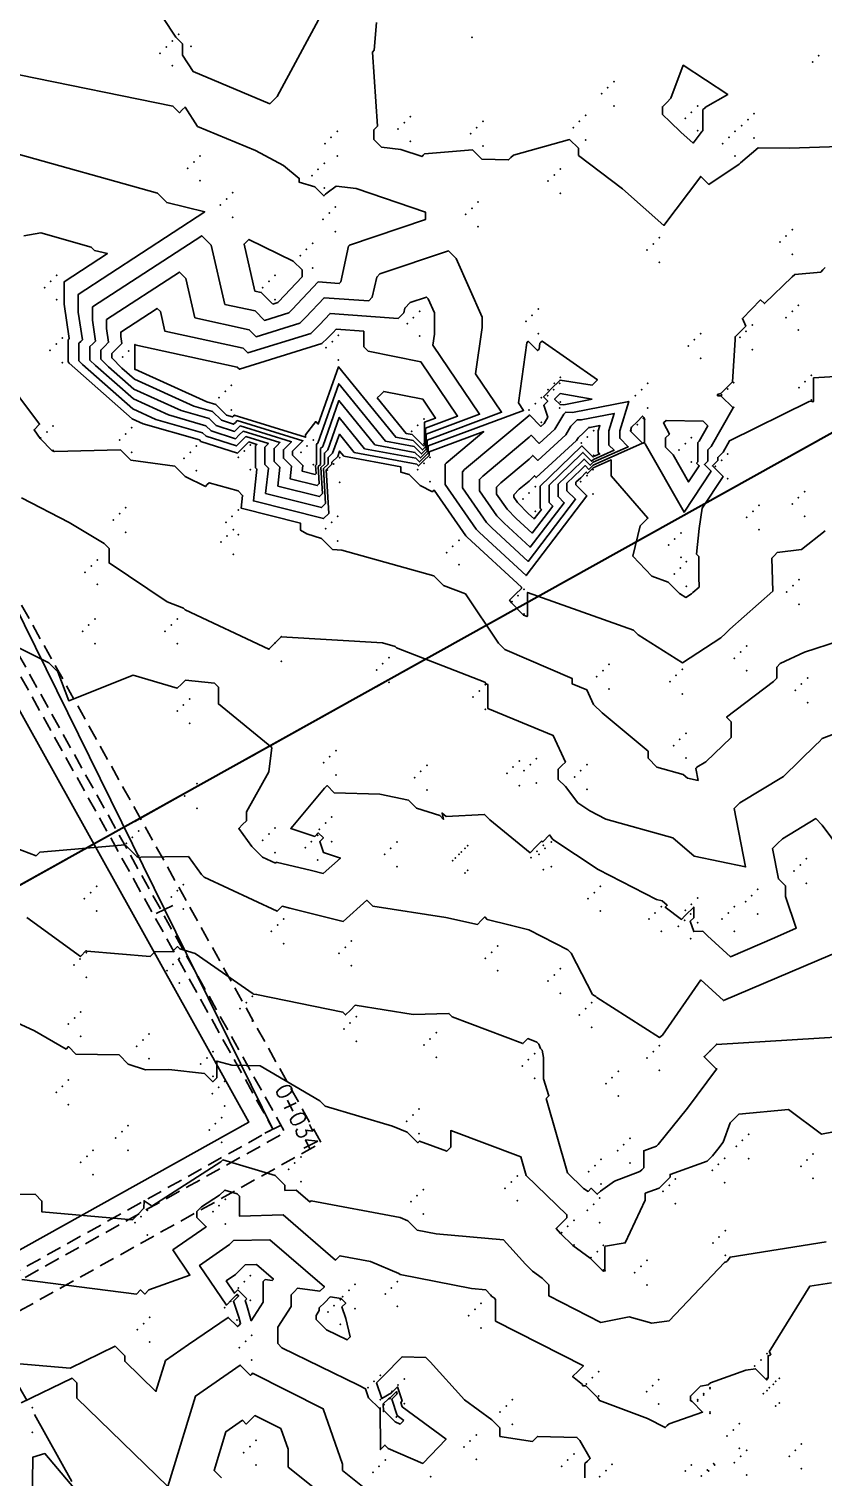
# Model space of a CAD drawing. Header units: metres. Extents: x 419582 to 423558, y 4805372 to 4807539.
# Drawn here: x 420778.13 to 420791.04, y 4805843.75 to 4805867.3 of the extents above; entities that cross this region are included whole.
import ezdxf

# ---------------------------------------------------------------- set-up
doc = ezdxf.new("R2010")
doc.units = ezdxf.units.M
doc.linetypes.add('HIDDEN', pattern=[0.375, 0.25, -0.125])
doc.linetypes.add('PHANTOM', pattern=[2.5, 1.25, -0.25, 0.25, -0.25, 0.25, -0.25])
for name, color, linetype in [('_pieds', 253, 'HIDDEN'), ('C-ROAD-CNTR-N', 92, 'Continuous'), ('C-ROAD-STAN-MAJR', 11, 'Continuous'), ('C-ROAD-STAN-MINR', 11, 'Continuous'), ('C-TINN', 4, 'Continuous'), ('C-TOPO-MAJR', 9, 'Continuous'), ('C-TOPO-MINR', 8, 'Continuous')]:
    doc.layers.add(name, color=color, linetype=linetype)
doc.styles.get("Standard").update_dxf_attribs({"font": 'simplex.shx'})

# ---------------------------------------------------------------- blocks, each defined once
blk = doc.blocks.new('AN30 +3 +0')
at = {"linetype": 'PHANTOM', "flags": 128}
for points in [[(0, -11.382), (0, 11.382)], [(-11.382, 0), (11.382, 0)]]:
    blk.add_lwpolyline(points, dxfattribs=at)
at = {"flags": 128}
blk.add_lwpolyline([(-4.999, -5.177), (-4.999, 5.177), (5.356, 5.177), (5.356, -5.177)], close=True, dxfattribs=at)
blk = doc.blocks.new('AeccTickLine')
blk.add_line((0, -0.5), (0, 0.5))

msp = doc.modelspace()

# ---------------------------------------------------------------- linework, layer by layer
at = {"color": 31, "lineweight": 30, "true_color": 0xffbd7a, "elevation": 1718.013}
msp.add_lwpolyline([(423449.834, 4807399.592), (423130.593, 4807500.114), (421950.92, 4806612.998), (421795.045, 4806430.988), (421305.015, 4806147.038), (421305.015, 4806147.038), (420630.083, 4805770.97), (419765.157, 4805549.54), (419617.356, 4805580.088)], dxfattribs=at)
at = {"layer": '_pieds', "elevation": 1718.013, "flags": 128}
for points in [[(420772.322, 4805843.306), (420766.439, 4805853.865), (420776.997, 4805859.748), (420782.88, 4805849.189)], [(420772.489, 4805843.895), (420767.028, 4805853.697), (420776.829, 4805859.159), (420782.291, 4805849.357)], [(420772.545, 4805844.092), (420767.224, 4805853.641), (420776.774, 4805858.962), (420782.095, 4805849.413)]]:
    msp.add_lwpolyline(points, close=True, dxfattribs=at)
at = {"layer": 'C-ROAD-CNTR-N', "color": 92, "linetype": 'Continuous', "lineweight": -3, "flags": 128}
msp.add_lwpolyline([(420772.657, 4805844.485), (420767.028, 4805853.697), (420776.997, 4805859.748), (420782.095, 4805849.413)], dxfattribs=at)
at = {"layer": 'C-TINN', "color": 4, "linetype": 'Continuous', "lineweight": -3}
for p in [(420780.36, 4805867.01, 1666.54), (420780.46, 4805867.11, 1666.54), (420780.56, 4805867.22, 1665.54), (420780.76, 4805867.02, 1665.54), (420785.33, 4805867.17, 1665.58), (420780.26, 4805866.91, 1666.54), (420790.87, 4805866.77, 1665.42), (420790.97, 4805866.87, 1665.42), (420780.46, 4805866.71, 1666.54), (420787.54, 4805866.35, 1665.32), (420787.64, 4805866.45, 1665.32), (420787.44, 4805866.25, 1665.32), (420787.64, 4805866.05, 1665.32), (420789, 4805866.05, 1664.85), (420784.33, 4805865.88, 1665.79), (420787.18, 4805865.9, 1665.85), (420788.8, 4805865.85, 1664.85), (420788.9, 4805865.95, 1664.85), (420789.82, 4805865.83, 1665.91), (420789.92, 4805865.93, 1665.91), (420783.14, 4805865.64, 1666.32), (420784.13, 4805865.68, 1665.79), (420784.23, 4805865.78, 1665.79), (420785.31, 4805865.6, 1665.76), (420785.41, 4805865.7, 1665.76), (420785.51, 4805865.8, 1665.76), (420786.98, 4805865.7, 1665.85), (420787.08, 4805865.8, 1665.85), (420789, 4805865.65, 1664.85), (420789.61, 4805865.64, 1665.92), (420789.72, 4805865.73, 1665.91), (420782.94, 4805865.44, 1666.32), (420783.04, 4805865.54, 1666.32), (420784.33, 4805865.48, 1665.79), (420785.51, 4805865.4, 1665.76), (420787.18, 4805865.5, 1665.85), (420789.41, 4805865.44, 1665.92), (420789.51, 4805865.54, 1665.92), (420789.92, 4805865.53, 1665.91), (420780.81, 4805865.14, 1667.54), (420780.91, 4805865.24, 1667.54), (420782.93, 4805865.12, 1666.84), (420783.14, 4805865.24, 1666.32), (420789.61, 4805865.24, 1665.92), (420780.71, 4805865.04, 1667.54), (420782.73, 4805864.92, 1666.84), (420782.83, 4805865.02, 1666.84), (420786.67, 4805864.93, 1666.37), (420786.77, 4805865.03, 1666.37), (420780.91, 4805864.84, 1667.54), (420781.44, 4805864.64, 1667.84), (420782.93, 4805864.72, 1666.84), (420786.57, 4805864.83, 1666.37), (420781.24, 4805864.44, 1667.84), (420781.34, 4805864.54, 1667.84), (420783.11, 4805864.41, 1667.47), (420785.43, 4805864.49, 1666.79), (420786.77, 4805864.63, 1666.37), (420781.44, 4805864.24, 1667.84), (420782.91, 4805864.21, 1667.47), (420783.01, 4805864.31, 1667.47), (420785.23, 4805864.29, 1666.79), (420785.33, 4805864.39, 1666.79), (420783.11, 4805864.01, 1667.47), (420785.43, 4805864.09, 1666.79), (420790.44, 4805863.94, 1666.77), (420790.54, 4805864.04, 1666.77), (420782.64, 4805863.72, 1667.9), (420782.74, 4805863.82, 1667.9), (420788.18, 4805863.71, 1666.15), (420788.28, 4805863.81, 1666.15), (420788.38, 4805863.91, 1666.15), (420790.34, 4805863.84, 1666.77), (420782.54, 4805863.62, 1667.9), (420788.38, 4805863.51, 1666.15), (420790.54, 4805863.64, 1666.77), (420778.58, 4805863.3, 1669.52), (420782.13, 4805863.3, 1668.26), (420782.74, 4805863.42, 1667.9), (420778.38, 4805863.1, 1669.52), (420778.48, 4805863.2, 1669.52), (420781.93, 4805863.1, 1668.26), (420782.03, 4805863.2, 1668.26), (420778.58, 4805862.9, 1669.52), (420782.13, 4805862.9, 1668.26), (420786.41, 4805862.75, 1666.92), (420790.64, 4805862.81, 1667.35), (420784.38, 4805862.61, 1664.69), (420784.48, 4805862.71, 1664.69), (420786.21, 4805862.55, 1666.92), (420786.31, 4805862.65, 1666.92), (420790.44, 4805862.61, 1667.35), (420790.54, 4805862.71, 1667.35), (420778.67, 4805862.28, 1669.53), (420783.16, 4805862.32, 1663.6), (420784.28, 4805862.51, 1664.69), (420784.48, 4805862.31, 1664.69), (420786.41, 4805862.35, 1666.92), (420789.05, 4805862.35, 1666.3), (420789.69, 4805862.29, 1667.1), (420789.79, 4805862.39, 1667.1), (420789.89, 4805862.49, 1667.1), (420790.64, 4805862.41, 1667.35), (420778.47, 4805862.08, 1669.53), (420778.57, 4805862.18, 1669.53), (420779.75, 4805862.07, 1664), (420779.85, 4805862.17, 1664), (420782.96, 4805862.12, 1663.6), (420783.06, 4805862.22, 1663.6), (420788.85, 4805862.15, 1666.3), (420788.95, 4805862.25, 1666.3), (420789.89, 4805862.09, 1667.1), (420778.67, 4805861.88, 1669.53), (420779.65, 4805861.97, 1664), (420783.16, 4805861.92, 1663.6), (420789.05, 4805861.95, 1666.3), (420779.85, 4805861.77, 1664), (420786.77, 4805861.64, 1667.39), (420790.75, 4805861.57, 1667.99), (420790.85, 4805861.67, 1667.99), (420781.32, 4805861.41, 1663.02), (420781.42, 4805861.51, 1663.02), (420786.56, 4805861.34, 1666.53), (420786.57, 4805861.44, 1667.39), (420786.66, 4805861.44, 1666.53), (420786.67, 4805861.54, 1667.39), (420786.76, 4805861.54, 1666.53), (420787.99, 4805861.34, 1666.47), (420788.09, 4805861.44, 1666.47), (420788.19, 4805861.54, 1666.47), (420789.39, 4805861.35, 1667.03), (420789.49, 4805861.45, 1667.03), (420789.59, 4805861.55, 1667.03), (420790.65, 4805861.47, 1667.99), (420781.22, 4805861.31, 1663.02), (420781.42, 4805861.11, 1663.02), (420786.26, 4805861.11, 1667.25), (420786.36, 4805861.21, 1667.25), (420786.46, 4805861.31, 1667.25), (420786.76, 4805861.14, 1666.53), (420786.77, 4805861.24, 1667.39), (420788.19, 4805861.14, 1666.47), (420789.59, 4805861.15, 1667.03), (420790.85, 4805861.27, 1667.99), (420784.55, 4805860.96, 1662.47), (420786.46, 4805860.91, 1667.25), (420788.02, 4805860.87, 1667.06), (420788.12, 4805860.97, 1667.06), (420778.32, 4805860.65, 1669.99), (420778.42, 4805860.75, 1669.99), (420778.52, 4805860.85, 1669.99), (420779.7, 4805860.72, 1669.9), (420779.8, 4805860.82, 1669.9), (420784.35, 4805860.76, 1662.47), (420784.45, 4805860.86, 1662.47), (420787.21, 4805860.67, 1663.57), (420787.31, 4805860.77, 1663.57), (420787.92, 4805860.77, 1667.06), (420788.9, 4805860.66, 1665.35), (420778.52, 4805860.45, 1669.99), (420779.6, 4805860.62, 1669.9), (420779.8, 4805860.42, 1669.9), (420780.75, 4805860.42, 1669.89), (420780.85, 4805860.52, 1669.89), (420781.63, 4805860.44, 1669.56), (420781.73, 4805860.54, 1669.56), (420782.55, 4805860.42, 1664.1), (420782.65, 4805860.52, 1664.1), (420782.75, 4805860.62, 1664.1), (420784.55, 4805860.56, 1662.47), (420787.11, 4805860.57, 1663.57), (420788.12, 4805860.57, 1667.06), (420788.7, 4805860.46, 1665.35), (420788.8, 4805860.56, 1665.35), (420780.65, 4805860.32, 1669.89), (420781.53, 4805860.34, 1669.56), (420782.75, 4805860.22, 1664.1), (420783.08, 4805860.23, 1669.4), (420783.18, 4805860.33, 1669.4), (420784.55, 4805860.24, 1668.89), (420784.65, 4805860.34, 1668.89), (420787.31, 4805860.37, 1663.57), (420788.9, 4805860.26, 1665.35), (420789.29, 4805860.19, 1668.38), (420789.39, 4805860.29, 1668.38), (420789.49, 4805860.39, 1668.38), (420780.85, 4805860.12, 1669.89), (420781.73, 4805860.14, 1669.56), (420782.98, 4805860.13, 1669.4), (420783.18, 4805859.93, 1669.4), (420784.45, 4805860.14, 1668.89), (420784.65, 4805859.94, 1668.89), (420787.1, 4805859.94, 1668.53), (420787.2, 4805860.04, 1668.53), (420787.3, 4805860.14, 1668.53), (420789.49, 4805859.99, 1668.38), (420786.26, 4805859.76, 1663.46), (420786.36, 4805859.86, 1663.46), (420787.3, 4805859.74, 1668.53), (420790.74, 4805859.78, 1668.79), (420779.7, 4805859.52, 1670.59), (420781.53, 4805859.48, 1670.25), (420786.16, 4805859.66, 1663.46), (420786.36, 4805859.46, 1663.46), (420789.9, 4805859.46, 1668.84), (420790, 4805859.56, 1668.84), (420790.54, 4805859.58, 1668.79), (420790.64, 4805859.68, 1668.79), (420779.5, 4805859.32, 1670.59), (420779.6, 4805859.42, 1670.59), (420781.33, 4805859.28, 1670.25), (420781.43, 4805859.38, 1670.25), (420783.05, 4805859.28, 1669.9), (420783.15, 4805859.38, 1669.9), (420789.8, 4805859.36, 1668.84), (420790.74, 4805859.38, 1668.79), (420779.7, 4805859.12, 1670.59), (420781.35, 4805859.06, 1670.39), (420781.45, 4805859.16, 1670.39), (420781.53, 4805859.08, 1670.25), (420782.95, 4805859.18, 1669.9), (420783.15, 4805858.98, 1669.9), (420785.12, 4805858.99, 1669.67), (420788.63, 4805859.01, 1667.68), (420788.73, 4805859.11, 1667.68), (420790, 4805859.16, 1668.84), (420781.25, 4805858.96, 1670.39), (420781.45, 4805858.76, 1670.39), (420784.92, 4805858.79, 1669.67), (420785.02, 4805858.89, 1669.67), (420788.53, 4805858.91, 1667.68), (420779.14, 4805858.57, 1671.29), (420779.24, 4805858.67, 1671.29), (420785.12, 4805858.59, 1669.67), (420788.72, 4805858.54, 1667.83), (420788.73, 4805858.71, 1667.68), (420788.82, 4805858.64, 1667.83), (420779.04, 4805858.47, 1671.29), (420788.62, 4805858.44, 1667.83), (420790.65, 4805858.35, 1669.19), (420779.24, 4805858.27, 1671.29), (420786.08, 4805858.09, 1668.97), (420786.18, 4805858.19, 1668.97), (420788.82, 4805858.24, 1667.83), (420790.45, 4805858.15, 1669.19), (420790.55, 4805858.25, 1669.19), (420785.98, 4805857.99, 1668.97), (420790.65, 4805857.95, 1669.19), (420779.1, 4805857.61, 1671.6), (420779.2, 4805857.71, 1671.6), (420780.44, 4805857.61, 1671.1), (420780.54, 4805857.71, 1671.1), (420786.18, 4805857.79, 1668.97), (420779, 4805857.51, 1671.6), (420780.34, 4805857.51, 1671.1), (420782.23, 4805857.42, 1671), (420779.2, 4805857.31, 1671.6), (420780.54, 4805857.31, 1671.1), (420782.03, 4805857.22, 1671), (420782.13, 4805857.32, 1671), (420789.7, 4805857.17, 1669.46), (420789.8, 4805857.27, 1669.46), (420782.23, 4805857.02, 1671), (420783.78, 4805856.88, 1671.16), (420783.88, 4805856.98, 1671.16), (420783.98, 4805857.08, 1671.16), (420787.46, 4805856.87, 1669.71), (420787.56, 4805856.97, 1669.71), (420788.75, 4805856.89, 1669.1), (420789.6, 4805857.07, 1669.46), (420789.8, 4805856.87, 1669.46), (420783.98, 4805856.68, 1671.16), (420785.55, 4805856.64, 1671.03), (420787.36, 4805856.77, 1669.71), (420788.55, 4805856.69, 1669.1), (420788.65, 4805856.79, 1669.1), (420790.69, 4805856.65, 1670.44), (420790.79, 4805856.75, 1670.44), (420780.74, 4805856.41, 1672.46), (420785.35, 4805856.44, 1671.03), (420785.45, 4805856.54, 1671.03), (420787.56, 4805856.57, 1669.71), (420788.75, 4805856.49, 1669.1), (420790.59, 4805856.55, 1670.44), (420780.54, 4805856.21, 1672.46), (420780.64, 4805856.31, 1672.46), (420785.55, 4805856.24, 1671.03), (420790.79, 4805856.35, 1670.44), (420780.74, 4805856.01, 1672.46), (420788.71, 4805855.75, 1669.74), (420788.81, 4805855.85, 1669.74), (420783.02, 4805855.47, 1671.71), (420783.12, 4805855.57, 1671.71), (420788.61, 4805855.65, 1669.74), (420788.81, 4805855.45, 1669.74), (420782.92, 4805855.37, 1671.71), (420784.5, 4805855.23, 1671.71), (420784.6, 4805855.33, 1671.71), (420786, 4805855.3, 1671.58), (420786.1, 4805855.4, 1671.58), (420786.18, 4805855.24, 1671.5), (420786.28, 4805855.34, 1671.5), (420786.38, 4805855.44, 1671.5), (420787.1, 4805855.24, 1670.63), (420787.2, 4805855.34, 1670.63), (420780.86, 4805855.03, 1672.38), (420783.12, 4805855.17, 1671.71), (420784.4, 4805855.13, 1671.71), (420785.9, 4805855.2, 1671.58), (420786.1, 4805855, 1671.58), (420786.38, 4805855.04, 1671.5), (420787, 4805855.14, 1670.63), (420780.66, 4805854.83, 1672.38), (420780.76, 4805854.93, 1672.38), (420784.6, 4805854.93, 1671.71), (420787.2, 4805854.94, 1670.63), (420780.86, 4805854.63, 1672.38), (420782.13, 4805854.31, 1671.78), (420782.85, 4805854.29, 1672.4), (420782.95, 4805854.39, 1672.4), (420783.05, 4805854.49, 1672.4), (420779.71, 4805854.06, 1672.98), (420779.81, 4805854.16, 1672.98), (420779.91, 4805854.26, 1672.98), (420781.93, 4805854.11, 1671.78), (420782.03, 4805854.21, 1671.78), (420782.72, 4805854.09, 1671.72), (420782.82, 4805854.19, 1671.72), (420783.05, 4805854.09, 1672.4), (420784.11, 4805854.08, 1672.54), (420786.62, 4805854.08, 1672.07), (420779.91, 4805853.86, 1672.98), (420782.13, 4805853.91, 1671.78), (420782.62, 4805853.99, 1671.72), (420783.91, 4805853.88, 1672.54), (420784.01, 4805853.98, 1672.54), (420785.06, 4805853.82, 1672.32), (420785.12, 4805853.88, 1672.44), (420785.16, 4805853.92, 1672.32), (420785.22, 4805853.98, 1672.44), (420785.26, 4805854.02, 1672.32), (420786.29, 4805853.83, 1672.03), (420786.39, 4805853.93, 1672.03), (420786.42, 4805853.88, 1672.07), (420786.49, 4805854.03, 1672.03), (420786.52, 4805853.98, 1672.07), (420790.77, 4805853.81, 1672.56), (420782.82, 4805853.79, 1671.72), (420784.11, 4805853.68, 1672.54), (420785.02, 4805853.78, 1672.44), (420785.22, 4805853.58, 1672.44), (420785.26, 4805853.62, 1672.32), (420786.49, 4805853.63, 1672.03), (420786.62, 4805853.68, 1672.07), (420790.57, 4805853.61, 1672.56), (420790.67, 4805853.71, 1672.56), (420779.23, 4805853.36, 1673.52), (420780.64, 4805853.39, 1673.36), (420787.42, 4805853.36, 1672.29), (420790.77, 4805853.41, 1672.56), (420779.03, 4805853.16, 1673.52), (420779.13, 4805853.26, 1673.52), (420780.44, 4805853.19, 1673.36), (420780.54, 4805853.29, 1673.36), (420787.22, 4805853.16, 1672.29), (420787.32, 4805853.26, 1672.29), (420789, 4805853.17, 1671.54), (420789.78, 4805853.11, 1671.26), (420789.88, 4805853.21, 1671.26), (420789.98, 4805853.31, 1671.26), (420779.23, 4805852.96, 1673.52), (420780.64, 4805852.99, 1673.36), (420787.42, 4805852.96, 1672.29), (420788.31, 4805852.93, 1672.09), (420788.41, 4805853.03, 1672.09), (420788.8, 4805852.97, 1671.54), (420788.89, 4805852.91, 1672.36), (420788.9, 4805853.07, 1671.54), (420789.5, 4805852.93, 1671.42), (420789.6, 4805853.03, 1671.42), (420789.98, 4805852.91, 1671.26), (420782.07, 4805852.63, 1673.29), (420782.17, 4805852.73, 1673.29), (420782.27, 4805852.83, 1673.29), (420788.21, 4805852.83, 1672.09), (420788.41, 4805852.63, 1672.09), (420788.69, 4805852.71, 1672.36), (420788.79, 4805852.81, 1672.36), (420789, 4805852.77, 1671.54), (420789.4, 4805852.83, 1671.42), (420789.6, 4805852.63, 1671.42), (420782.27, 4805852.43, 1673.29), (420783.37, 4805852.47, 1673.41), (420785.75, 4805852.39, 1673.37), (420788.89, 4805852.51, 1672.36), (420778.96, 4805852.18, 1674.02), (420779.06, 4805852.28, 1674.02), (420780.57, 4805852.19, 1674.15), (420783.17, 4805852.27, 1673.41), (420783.27, 4805852.37, 1673.41), (420785.55, 4805852.19, 1673.37), (420785.65, 4805852.29, 1673.37), (420778.86, 4805852.08, 1674.02), (420780.37, 4805851.99, 1674.15), (420780.47, 4805852.09, 1674.15), (420783.37, 4805852.07, 1673.41), (420785.75, 4805851.99, 1673.37), (420786.67, 4805851.92, 1673.26), (420786.77, 4805852.02, 1673.26), (420779.06, 4805851.88, 1674.02), (420780.57, 4805851.79, 1674.15), (420786.57, 4805851.82, 1673.26), (420781.66, 4805851.47, 1674.03), (420781.76, 4805851.57, 1674.03), (420786.77, 4805851.62, 1673.26), (420787.28, 4805851.47, 1673.07), (420778.87, 4805851.22, 1674.69), (420778.97, 4805851.32, 1674.69), (420781.56, 4805851.37, 1674.03), (420783.45, 4805851.24, 1674.17), (420787.08, 4805851.27, 1673.07), (420787.18, 4805851.37, 1673.07), (420778.77, 4805851.12, 1674.69), (420781.76, 4805851.17, 1674.03), (420783.25, 4805851.04, 1674.17), (420783.35, 4805851.14, 1674.17), (420784.75, 4805850.98, 1674.22), (420787.28, 4805851.07, 1673.07), (420778.97, 4805850.92, 1674.69), (420779.88, 4805850.76, 1674.84), (420779.98, 4805850.86, 1674.84), (420780.08, 4805850.96, 1674.84), (420783.45, 4805850.84, 1674.17), (420784.55, 4805850.78, 1674.22), (420784.65, 4805850.88, 1674.22), (420788.38, 4805850.77, 1673.07), (420789.31, 4805850.79, 1674), (420780.08, 4805850.56, 1674.84), (420781.02, 4805850.57, 1674.84), (420781.12, 4805850.67, 1674.84), (420784.75, 4805850.58, 1674.22), (420786.25, 4805850.54, 1674.14), (420786.35, 4805850.64, 1674.14), (420788.18, 4805850.57, 1673.07), (420788.28, 4805850.67, 1673.07), (420789.11, 4805850.59, 1674), (420789.21, 4805850.69, 1674), (420780.92, 4805850.47, 1674.84), (420781.12, 4805850.27, 1674.84), (420786.15, 4805850.44, 1674.14), (420787.71, 4805850.35, 1673.02), (420788.38, 4805850.37, 1673.07), (420789.31, 4805850.39, 1674), (420778.67, 4805850.11, 1675.46), (420778.77, 4805850.21, 1675.46), (420781.21, 4805850.09, 1675.35), (420781.31, 4805850.19, 1675.35), (420786.35, 4805850.24, 1674.14), (420787.51, 4805850.15, 1673.02), (420787.61, 4805850.25, 1673.02), (420778.57, 4805850.01, 1675.46), (420778.77, 4805849.81, 1675.46), (420781.11, 4805849.99, 1675.35), (420787.71, 4805849.95, 1673.02), (420781.26, 4805849.6, 1675.41), (420781.31, 4805849.79, 1675.35), (420784.37, 4805849.64, 1674.9), (420784.47, 4805849.74, 1674.9), (420779.64, 4805849.37, 1675.79), (420779.74, 4805849.47, 1675.79), (420781.06, 4805849.4, 1675.41), (420781.16, 4805849.5, 1675.41), (420784.27, 4805849.54, 1674.9), (420784.47, 4805849.34, 1674.9), (420789.83, 4805849.33, 1675.44), (420779.54, 4805849.27, 1675.79), (420781.26, 4805849.2, 1675.41), (420787.8, 4805849.16, 1673.48), (420787.9, 4805849.26, 1673.48), (420789.63, 4805849.13, 1675.44), (420789.73, 4805849.23, 1675.44), (420778.97, 4805848.87, 1675.37), (420779.07, 4805848.97, 1675.37), (420779.17, 4805849.07, 1675.37), (420779.74, 4805849.07, 1675.79), (420782.45, 4805848.86, 1675.65), (420782.55, 4805848.96, 1675.65), (420787.43, 4805848.92, 1673.49), (420787.7, 4805849.06, 1673.48), (420787.9, 4805848.86, 1673.48), (420789.44, 4805848.94, 1675.22), (420789.83, 4805848.93, 1675.44), (420790.78, 4805848.91, 1675.21), (420790.88, 4805849.01, 1675.21), (420779.17, 4805848.67, 1675.37), (420782.35, 4805848.76, 1675.65), (420786.07, 4805848.65, 1675.21), (420787.23, 4805848.72, 1673.49), (420787.33, 4805848.82, 1673.49), (420789.24, 4805848.74, 1675.22), (420789.34, 4805848.84, 1675.22), (420790.68, 4805848.81, 1675.21), (420782.55, 4805848.56, 1675.65), (420784.54, 4805848.43, 1675.64), (420785.87, 4805848.45, 1675.21), (420785.97, 4805848.55, 1675.21), (420787.43, 4805848.52, 1673.49), (420788.44, 4805848.4, 1675.2), (420788.54, 4805848.5, 1675.2), (420788.64, 4805848.6, 1675.2), (420789.44, 4805848.54, 1675.22), (420790.88, 4805848.61, 1675.21), (420781.22, 4805848.17, 1677.31), (420781.32, 4805848.27, 1677.31), (420784.34, 4805848.23, 1675.64), (420784.44, 4805848.33, 1675.64), (420786.07, 4805848.25, 1675.21), (420787.31, 4805848.19, 1674.49), (420787.41, 4805848.29, 1674.49), (420788.64, 4805848.2, 1675.2), (420779.95, 4805847.99, 1676.04), (420780.05, 4805848.09, 1676.04), (420781.12, 4805848.07, 1677.31), (420784.54, 4805848.03, 1675.64), (420786.99, 4805847.93, 1674.97), (420787.21, 4805848.09, 1674.49), (420779.85, 4805847.89, 1676.04), (420780.05, 4805847.69, 1676.04), (420781.32, 4805847.87, 1677.31), (420786.79, 4805847.73, 1674.97), (420786.89, 4805847.83, 1674.97), (420787.41, 4805847.89, 1674.49), (420789.45, 4805847.76, 1675.94), (420786.99, 4805847.53, 1674.97), (420787.47, 4805847.52, 1674.98), (420789.25, 4805847.56, 1675.94), (420789.35, 4805847.66, 1675.94), (420787.27, 4805847.32, 1674.98), (420787.37, 4805847.42, 1674.98), (420788.18, 4805847.28, 1675.44), (420789.45, 4805847.36, 1675.94), (420781.73, 4805847.03, 1679.45), (420787.47, 4805847.12, 1674.98), (420787.98, 4805847.08, 1675.44), (420788.08, 4805847.18, 1675.44), (420781.53, 4805846.83, 1679.45), (420781.63, 4805846.93, 1679.45), (420783.33, 4805846.79, 1677.52), (420783.43, 4805846.89, 1677.52), (420784.02, 4805846.83, 1677.16), (420784.12, 4805846.93, 1677.16), (420788.18, 4805846.88, 1675.44), (420781.31, 4805846.51, 1677.78), (420781.41, 4805846.61, 1677.78), (420781.51, 4805846.71, 1677.78), (420781.73, 4805846.63, 1679.45), (420783.09, 4805846.54, 1676.69), (420783.19, 4805846.64, 1676.69), (420783.23, 4805846.69, 1677.52), (420783.92, 4805846.73, 1677.16), (420784.12, 4805846.53, 1677.16), (420785.48, 4805846.58, 1677.27), (420780.09, 4805846.35, 1677.48), (420781.51, 4805846.31, 1677.78), (420782.99, 4805846.44, 1676.69), (420783.43, 4805846.49, 1677.52), (420785.28, 4805846.38, 1677.27), (420785.38, 4805846.48, 1677.27), (420779.89, 4805846.15, 1677.48), (420779.99, 4805846.25, 1677.48), (420781.75, 4805846.06, 1678.68), (420783.19, 4805846.24, 1676.69), (420785.48, 4805846.18, 1677.27), (420780.09, 4805845.95, 1677.48), (420781.55, 4805845.86, 1678.68), (420781.65, 4805845.96, 1678.68), (420781.75, 4805845.66, 1678.68), (420789.93, 4805845.56, 1676.99), (420790.03, 4805845.66, 1676.99), (420790.13, 4805845.76, 1676.99), (420783.84, 4805845.41, 1677.94), (420784.23, 4805845.35, 1678.37), (420787.29, 4805845.37, 1676.96), (420787.39, 4805845.47, 1676.96), (420788.37, 4805845.34, 1676.82), (420790.13, 4805845.36, 1676.99), (420790.33, 4805845.36, 1677.11), (420783.64, 4805845.21, 1677.94), (420783.74, 4805845.31, 1677.94), (420784.03, 4805845.15, 1678.37), (420784.1, 4805845.13, 1676.82), (420784.13, 4805845.25, 1678.37), (420787.19, 4805845.27, 1676.96), (420788.17, 4805845.14, 1676.82), (420788.27, 4805845.24, 1676.82), (420789.1, 4805845.11, 1677.04), (420789.1, 4805845.09, 1677.03), (420789.2, 4805845.21, 1677.04), (420789.2, 4805845.19, 1677.03), (420790.07, 4805845.11, 1677.09), (420790.13, 4805845.16, 1677.11), (420790.17, 4805845.21, 1677.09), (420790.23, 4805845.26, 1677.11), (420790.27, 4805845.31, 1677.09), (420778.18, 4805844.88, 1679.93), (420783.84, 4805845.01, 1677.94), (420783.9, 4805844.93, 1676.82), (420784, 4805845.03, 1676.82), (420784.23, 4805844.95, 1678.37), (420785.89, 4805844.91, 1677.78), (420785.99, 4805845.01, 1677.78), (420787.39, 4805845.07, 1676.96), (420788.37, 4805844.94, 1676.82), (420789, 4805845.01, 1677.04), (420789, 4805844.99, 1677.03), (420790.27, 4805844.91, 1677.09), (420790.33, 4805844.96, 1677.11), (420784.1, 4805844.73, 1676.82), (420785.79, 4805844.81, 1677.78), (420789.2, 4805844.81, 1677.04), (420789.2, 4805844.79, 1677.03), (420789.68, 4805844.62, 1677.73), (420778.18, 4805844.48, 1679.93), (420785.4, 4805844.44, 1678.42), (420785.99, 4805844.61, 1677.78), (420789.48, 4805844.42, 1677.73), (420789.58, 4805844.52, 1677.73), (420781.62, 4805844.15, 1680.59), (420781.72, 4805844.25, 1680.59), (420781.82, 4805844.35, 1680.59), (420785.2, 4805844.24, 1678.42), (420785.3, 4805844.34, 1678.42), (420789.68, 4805844.22, 1677.73), (420789.8, 4805844.19, 1677.83), (420790.59, 4805844.19, 1677.52), (420790.69, 4805844.29, 1677.52), (420781.82, 4805843.95, 1680.59), (420783.82, 4805843.93, 1678.44), (420783.92, 4805844.03, 1678.44), (420785.4, 4805844.04, 1678.42), (420786.79, 4805843.93, 1678.32), (420786.89, 4805844.03, 1678.32), (420786.99, 4805844.13, 1678.32), (420787.61, 4805843.96, 1677.57), (420788.9, 4805843.95, 1677.38), (420789.26, 4805843.97, 1677.6), (420789.28, 4805843.95, 1677.59), (420789.6, 4805843.99, 1677.83), (420789.7, 4805844.09, 1677.83), (420790.49, 4805844.09, 1677.52), (420783.72, 4805843.83, 1678.44), (420784.66, 4805843.76, 1678.34), (420787.41, 4805843.76, 1677.57), (420787.51, 4805843.86, 1677.57), (420788.8, 4805843.85, 1677.38), (420789.06, 4805843.77, 1677.6), (420789.16, 4805843.87, 1677.6), (420789.18, 4805843.85, 1677.59), (420789.8, 4805843.79, 1677.83), (420790.69, 4805843.89, 1677.52)]:
    msp.add_point(p, dxfattribs=at)
at = {"layer": 'C-TOPO-MAJR', "color": 9, "linetype": 'Continuous', "lineweight": -3, "elevation": 1665, "flags": 128}
for points in [[(420788.498, 4805866.11), (420788.43, 4805866.041), (420788.43, 4805865.914), (420788.557, 4805865.797), (420788.727, 4805865.628), (420788.928, 4805865.449), (420789.057, 4805865.621), (420789.071, 4805865.635), (420789.086, 4805865.649), (420789.086, 4805865.993), (420789.102, 4805866.005), (420789.116, 4805866.019), (420789.13, 4805866.033), (420789.492, 4805866.239), (420788.768, 4805866.715), (420788.566, 4805866.178), (420788.498, 4805866.11)], [(420779.62, 4805862.302), (420779.637, 4805862.19), (420779.555, 4805862.108), (420779.473, 4805862.026), (420779.473, 4805861.954), (420779.637, 4805861.79), (420779.842, 4805861.609), (420780.811, 4805861.169), (420781.113, 4805861.082), (420781.256, 4805860.94), (420781.453, 4805860.877), (420781.484, 4805860.907), (420781.514, 4805860.937), (420782.582, 4805860.607), (420782.498, 4805860.523), (420782.415, 4805860.44), (420782.415, 4805860.374), (420782.582, 4805860.207), (420782.571, 4805860.112), (420782.781, 4805860.059), (420782.797, 4805860.074), (420782.789, 4805860.205), (420782.806, 4805860.222), (420782.806, 4805860.554), (420782.823, 4805860.571), (420783.165, 4805861.536), (420783.923, 4805860.603), (420784.389, 4805860.516), (420784.511, 4805860.394), (420784.55, 4805860.434), (420784.589, 4805860.473), (420784.589, 4805860.716), (420785.455, 4805861.039), (420784.696, 4805862.165), (420784.72, 4805862.343), (420784.72, 4805862.688), (420784.62, 4805862.914), (420784.591, 4805862.943), (420784.327, 4805862.855), (420784.238, 4805862.766), (420784.222, 4805862.688), (420784.131, 4805862.598), (420783.023, 4805862.678), (420782.851, 4805862.494), (420782.781, 4805862.424), (420782.711, 4805862.354), (420781.688, 4805862.035), (420781.613, 4805862.111), (420780.338, 4805862.388), (420780.264, 4805862.709), (420780.212, 4805862.761), (420779.62, 4805862.375), (420779.62, 4805862.302)], [(420786.941, 4805860.845), (420786.857, 4805860.702), (420786.401, 4805860.287), (420786.319, 4805860.368), (420786.26, 4805860.309), (420785.803, 4805859.924), (420785.732, 4805859.853), (420785.732, 4805859.739), (420785.902, 4805859.494), (420786.052, 4805859.343), (420786.31, 4805859.105), (420786.646, 4805859.545), (420786.585, 4805859.606), (420786.585, 4805859.884), (420787.107, 4805860.388), (420787.136, 4805860.417), (420787.278, 4805860.275), (420787.307, 4805860.304), (420787.642, 4805860.452), (420787.56, 4805860.534), (420787.56, 4805860.77), (420787.645, 4805861.051), (420787.108, 4805860.946), (420787.044, 4805860.949), (420786.993, 4805860.897), (420786.941, 4805860.845)]]:
    msp.add_lwpolyline(points, close=True, dxfattribs=at)
at = {"layer": 'C-TOPO-MAJR', "color": 9, "linetype": 'Continuous', "lineweight": -3, "flags": 128}
for points, elevation in [([(420791.306, 4805857.355), (420790.741, 4805857.172), (420790.346, 4805856.983), (420790.29, 4805856.928), (420790.29, 4805856.749), (420790.235, 4805856.694), (420789.471, 4805856.11), (420789.545, 4805856.036), (420789.545, 4805855.784), (420789.137, 4805855.387), (420788.991, 4805855.299), (420788.981, 4805855.29), (420788.972, 4805855.28), (420789.01, 4805855.084), (420788.837, 4805855.121), (420788.766, 4805855.182), (420788.34, 4805855.301), (420788.198, 4805855.443), (420788.198, 4805855.559), (420787.447, 4805856.182), (420787.31, 4805856.319), (420787.201, 4805856.555), (420786.962, 4805856.654), (420786.962, 4805856.741), (420785.865, 4805857.215), (420785.765, 4805857.315), (420785.224, 4805858.117), (420784.868, 4805858.256), (420784.712, 4805858.411), (420783.216, 4805858.829), (420783.066, 4805858.838), (420782.885, 4805859.02), (420782.644, 4805859.094), (420782.544, 4805859.151), (420782.544, 4805859.266), (420781.58, 4805859.51), (420781.602, 4805859.719), (420781.53, 4805859.792), (420781.058, 4805859.924), (420781.027, 4805859.894), (420780.997, 4805859.863), (420780.669, 4805860.026), (420780.501, 4805860.194), (420779.786, 4805860.29), (420779.614, 4805860.461), (420778.54, 4805860.435), (420778.538, 4805860.433), (420778.536, 4805860.431), (420778.515, 4805860.442), (420778.504, 4805860.444), (420778.307, 4805860.642), (420778.21, 4805860.786), (420778.301, 4805860.877), (420777.349, 4805862.138)], 1670), ([(420791.405, 4805849.408), (420791.017, 4805849.332), (420790.48, 4805849.734), (420789.671, 4805849.654), (420789.602, 4805849.584), (420789.532, 4805849.515), (420789.417, 4805849.201), (420789.332, 4805849.086), (420789.245, 4805848.98), (420789.158, 4805848.893), (420788.554, 4805848.677), (420788.554, 4805848.63), (420788.466, 4805848.542), (420788.377, 4805848.453), (420788.15, 4805848.369), (420788.15, 4805848.256), (420787.823, 4805847.563), (420787.501, 4805847.51), (420787.497, 4805847.505), (420787.492, 4805847.501), (420787.492, 4805847.118), (420787.501, 4805847.11), (420787.469, 4805847.103), (420787.453, 4805847.112), (420787.453, 4805847.115), (420787.254, 4805847.314), (420786.97, 4805847.518), (420786.773, 4805847.715), (420786.7, 4805847.795), (420786.787, 4805847.883), (420786.875, 4805847.97), (420786.875, 4805848.02), (420786.212, 4805848.659), (420786.125, 4805848.962), (420784.986, 4805849.388), (420784.986, 4805849.117), (420784.954, 4805849.085), (420784.922, 4805849.053), (420784.479, 4805849.217), (420784.466, 4805849.204), (420784.452, 4805849.19), (420784.279, 4805849.363), (420784.041, 4805849.463), (420782.945, 4805849.786), (420782.857, 4805849.874), (420781.885, 4805850.442), (420781.429, 4805850.45), (420781.18, 4805850.519), (420781.18, 4805850.245), (420781.148, 4805850.214), (420781.117, 4805850.182), (420780.98, 4805850.319), (420780.403, 4805850.381), (420780.023, 4805850.376), (420779.742, 4805850.47), (420779.594, 4805850.618), (420778.889, 4805850.634), (420778.77, 4805850.754), (420778.73, 4805850.713), (420778.219, 4805851.01), (420777.555, 4805851.317)], 1675), ([(420783.548, 4805842.953), (420782.341, 4805843.917), (420782.341, 4805844.207), (420782.225, 4805844.541), (420781.798, 4805844.755), (420781.729, 4805844.686), (420781.66, 4805844.616), (420781.598, 4805844.678), (420781.33, 4805844.491), (420781.138, 4805843.863), (420781.258, 4805843.743)], 1680), ([(420779.624, 4805842.673), (420778.388, 4805844.135), (420778.189, 4805844.075), (420778.175, 4805842.902)], 1680)]:
    msp.add_lwpolyline(points, dxfattribs=dict(at, elevation=elevation))
at = {"layer": 'C-TOPO-MINR', "color": 8, "linetype": 'Continuous', "lineweight": -3, "flags": 128}
for points, elevation in [([(420782.876, 4805867.522), (420782.164, 4805866.206), (420782.105, 4805866.147), (420782.046, 4805866.088), (420780.795, 4805866.611), (420780.622, 4805866.877), (420780.622, 4805867.061), (420780.514, 4805867.169), (420780.307, 4805867.492)], 1666), ([(420791.953, 4805865.417), (420790.495, 4805865.366), (420789.985, 4805865.374), (420789.698, 4805865.127), (420789.688, 4805865.118), (420789.679, 4805865.108), (420789.182, 4805864.777), (420789.052, 4805864.908), (420788.452, 4805864.111), (420787.78, 4805864.705), (420787.062, 4805865.249), (420787.062, 4805865.364), (420786.919, 4805865.507), (420786.006, 4805865.254), (420785.966, 4805865.215), (420785.927, 4805865.176), (420785.491, 4805865.188), (420785.338, 4805865.341), (420784.561, 4805865.272), (420784.54, 4805865.251), (420784.519, 4805865.23), (420784.177, 4805865.346), (420783.858, 4805865.385), (420783.738, 4805865.506), (420783.738, 4805865.664), (420783.798, 4805865.725), (420783.712, 4805866.928), (420783.742, 4805866.958), (420783.779, 4805867.411)], 1666), ([(420791.077, 4805863.425), (420791.04, 4805863.388), (420791.004, 4805863.352), (420790.58, 4805863.311), (420790.54, 4805863.271), (420790.087, 4805862.838), (420790.026, 4805862.899), (420789.731, 4805862.597), (420789.785, 4805862.473), (420789.698, 4805862.385), (420789.61, 4805862.298), (420789.61, 4805862.248), (420789.568, 4805861.566), (420789.472, 4805861.471), (420789.376, 4805861.375), (420789.326, 4805861.36), (420789.326, 4805861.339), (420789.381, 4805861.338), (420789.578, 4805861.141), (420789.221, 4805860.513), (420789.167, 4805860.459), (420789.167, 4805860.276), (420789.112, 4805860.222), (420789.221, 4805860.113), (420788.78, 4805859.446), (420788.147, 4805860.559), (420788.14, 4805860.566), (420788.14, 4805860.952), (420788.144, 4805860.956), (420788.127, 4805860.987), (420788.107, 4805861.008), (420788.017, 4805860.918), (420787.927, 4805860.828), (420787.91, 4805860.77), (420787.91, 4805860.763), (420788.106, 4805860.567), (420787.303, 4805860.211), (420787.234, 4805860.142), (420787.172, 4805860.203), (420787.103, 4805860.134), (420786.877, 4805859.916), (420786.877, 4805859.795), (420787.016, 4805859.656), (420786.244, 4805858.644), (420785.653, 4805859.192), (420785.567, 4805859.278), (420785.176, 4805859.843), (420785.176, 4805860.103), (420785.21, 4805860.138), (420786.26, 4805861.021), (420786.267, 4805861.028), (420786.453, 4805860.841), (420786.504, 4805860.887), (420786.564, 4805860.99), (420786.499, 4805861.186), (420786.564, 4805861.251), (420786.495, 4805861.32), (420786.565, 4805861.395), (420786.611, 4805861.44), (420786.665, 4805861.495), (420786.711, 4805861.54), (420786.765, 4805861.595), (420787.287, 4805861.513), (420787.33, 4805861.555), (420787.372, 4805861.598), (420786.471, 4805862.229), (420786.454, 4805862.212), (420786.437, 4805862.195), (420786.422, 4805862.098), (420786.398, 4805862.074), (420786.246, 4805862.225), (420786.222, 4805862.201), (420786.086, 4805861.227), (420786.171, 4805861.102), (420784.621, 4805860.523), (420784.621, 4805860.405), (420784.55, 4805860.334), (420784.479, 4805860.264), (420784.421, 4805860.323), (420783.585, 4805860.479), (420783.172, 4805860.988), (420782.985, 4805860.461), (420782.931, 4805860.407), (420782.931, 4805860.225), (420782.876, 4805860.171), (420782.9, 4805859.75), (420782.85, 4805859.7), (420782.175, 4805859.871), (420782.208, 4805860.178), (420782.114, 4805860.271), (420782.114, 4805860.484), (420782.161, 4805860.531), (420782.208, 4805860.578), (420781.609, 4805860.763), (420781.548, 4805860.702), (420781.487, 4805860.641), (420781.09, 4805860.768), (420781.006, 4805860.852), (420780.399, 4805861.027), (420779.825, 4805861.287), (420779.21, 4805861.83), (420779.118, 4805861.921), (420779.118, 4805862.138), (420779.164, 4805862.184), (420779.21, 4805862.23), (420779.16, 4805862.567), (420779.16, 4805862.784), (420780.936, 4805863.943), (420781.092, 4805863.787), (420781.315, 4805862.825), (420781.807, 4805862.718), (420781.959, 4805862.566), (420782.354, 4805862.689), (420782.381, 4805862.716), (420782.408, 4805862.743), (420782.828, 4805863.19), (420783.172, 4805863.165), (420783.2, 4805863.193), (420783.325, 4805863.773), (420783.342, 4805863.79), (420784.575, 4805864.204), (420784.575, 4805864.327), (420783.451, 4805864.709), (420783.122, 4805864.749), (420782.976, 4805864.641), (420782.95, 4805864.616), (420782.925, 4805864.59), (420782.776, 4805864.74), (420782.524, 4805864.811), (420782.524, 4805864.875), (420782.269, 4805865.082), (420781.809, 4805865.329), (420780.869, 4805865.721), (420780.667, 4805866.034), (420780.621, 4805865.988), (420780.575, 4805865.942), (420780.467, 4805866.05), (420777.968, 4805866.561)], 1667), ([(420792.22, 4805861.714), (420790.887, 4805861.63), (420790.887, 4805861.248), (420790.882, 4805861.244), (420790.878, 4805861.239), (420790.849, 4805861.251), (420790.815, 4805861.247), (420789.518, 4805860.604), (420789.416, 4805860.424), (420789.329, 4805860.336), (420789.329, 4805860.286), (420789.241, 4805860.199), (420789.416, 4805860.024), (420789.077, 4805859.512), (420789.025, 4805859.179), (420788.985, 4805858.761), (420789.019, 4805858.728), (420789.019, 4805858.395), (420789.024, 4805858.229), (420788.922, 4805858.139), (420788.912, 4805858.128), (420788.901, 4805858.118), (420788.811, 4805858.059), (420788.706, 4805858.125), (420788.524, 4805858.307), (420788.256, 4805858.403), (420787.947, 4805858.731), (420788.067, 4805859.222), (420788.129, 4805859.285), (420788.192, 4805859.347), (420787.596, 4805860.039), (420787.596, 4805860.295), (420787.301, 4805860.165), (420787.212, 4805860.075), (420787.19, 4805860.097), (420787.101, 4805860.007), (420787.023, 4805859.932), (420787.023, 4805859.89), (420787.202, 4805859.711), (420786.212, 4805858.414), (420785.453, 4805859.116), (420785.4, 4805859.17), (420784.897, 4805859.894), (420784.897, 4805860.229), (420784.914, 4805860.245), (420785.524, 4805860.758), (420784.636, 4805860.426), (420784.636, 4805860.37), (420784.55, 4805860.284), (420784.464, 4805860.198), (420784.436, 4805860.226), (420783.416, 4805860.417), (420783.175, 4805860.714), (420783.066, 4805860.407), (420782.993, 4805860.333), (420782.993, 4805860.227), (420782.919, 4805860.154), (420782.952, 4805859.588), (420782.884, 4805859.521), (420781.976, 4805859.751), (420782.021, 4805860.163), (420781.964, 4805860.22), (420781.964, 4805860.506), (420781.993, 4805860.534), (420782.021, 4805860.563), (420781.656, 4805860.676), (420781.58, 4805860.6), (420781.504, 4805860.524), (420781.007, 4805860.682), (420780.952, 4805860.737), (420780.192, 4805860.955), (420779.816, 4805861.126), (420778.996, 4805861.85), (420778.941, 4805861.905), (420778.941, 4805862.194), (420778.969, 4805862.222), (420778.996, 4805862.25), (420778.93, 4805862.699), (420778.93, 4805862.989), (420780.987, 4805864.331), (420780.369, 4805864.482), (420780.215, 4805864.636), (420777.814, 4805865.308)], 1668), ([(420791.075, 4805859.142), (420790.693, 4805858.839), (420790.297, 4805858.79), (420790.251, 4805858.744), (420790.206, 4805858.698), (420790.222, 4805858.163), (420789.523, 4805857.544), (420789.452, 4805857.472), (420789.38, 4805857.4), (420788.756, 4805856.996), (420788.036, 4805857.45), (420787.96, 4805857.525), (420786.236, 4805858.141), (420786.236, 4805857.757), (420786.232, 4805857.753), (420786.228, 4805857.749), (420786.171, 4805857.773), (420785.974, 4805857.97), (420785.943, 4805858.016), (420786.039, 4805858.111), (420786.135, 4805858.207), (420786.135, 4805858.224), (420785.254, 4805859.041), (420785.232, 4805859.062), (420784.716, 4805859.806), (420784.702, 4805859.792), (420784.688, 4805859.778), (420784.487, 4805859.879), (420784.308, 4805860.057), (420784.176, 4805860.095), (420784.176, 4805860.181), (420783.248, 4805860.355), (420783.179, 4805860.44), (420783.148, 4805860.352), (420783.055, 4805860.259), (420783.055, 4805860.229), (420782.963, 4805860.137), (420783.003, 4805859.426), (420782.919, 4805859.341), (420781.778, 4805859.63), (420781.835, 4805860.148), (420781.814, 4805860.169), (420781.814, 4805860.528), (420781.824, 4805860.538), (420781.835, 4805860.548), (420781.703, 4805860.589), (420781.612, 4805860.497), (420781.521, 4805860.406), (420780.924, 4805860.596), (420780.898, 4805860.622), (420779.986, 4805860.884), (420779.808, 4805860.965), (420778.783, 4805861.869), (420778.764, 4805861.889), (420778.764, 4805862.25), (420778.774, 4805862.26), (420778.783, 4805862.269), (420778.7, 4805862.831), (420778.7, 4805863.194), (420779.403, 4805863.653), (420779.192, 4805863.704), (420779.139, 4805863.757), (420778.318, 4805863.987), (420778.045, 4805863.939)], 1669), ([(420791.721, 4805856.031), (420791.029, 4805855.764), (420790.977, 4805855.712), (420790.925, 4805855.66), (420790.396, 4805855.146), (420789.686, 4805854.717), (420789.641, 4805854.673), (420789.596, 4805854.628), (420789.78, 4805853.676), (420788.943, 4805853.854), (420788.596, 4805854.152), (420787.507, 4805854.456), (420787.249, 4805854.588), (420787.051, 4805854.719), (420786.851, 4805854.983), (420786.736, 4805855.097), (420786.736, 4805855.268), (420786.794, 4805855.325), (420786.851, 4805855.383), (420786.654, 4805855.812), (420785.591, 4805856.252), (420785.591, 4805856.643), (420785.559, 4805856.657), (420785.556, 4805856.66), (420785.541, 4805856.683), (420784.102, 4805857.242), (420784.081, 4805857.264), (420783.875, 4805857.321), (420782.23, 4805857.42), (420782.13, 4805857.32), (420782.03, 4805857.22), (420780.668, 4805857.858), (420780.64, 4805857.886), (420780.375, 4805857.986), (420779.431, 4805858.622), (420779.431, 4805858.856), (420779.348, 4805858.939), (420778.78, 4805859.276), (420778.006, 4805859.682)], 1671), ([(420791.605, 4805853.573), (420791.028, 4805854.354), (420790.921, 4805854.462), (420790.381, 4805854.136), (420790.301, 4805854.056), (420790.22, 4805853.975), (420790.316, 4805853.481), (420790.43, 4805853.367), (420790.43, 4805853.195), (420790.606, 4805852.679), (420790.252, 4805852.521), (420789.535, 4805852.216), (420789.162, 4805852.556), (420789.085, 4805852.633), (420788.938, 4805852.624), (420788.882, 4805852.792), (420788.938, 4805852.849), (420788.938, 4805853.024), (420788.894, 4805852.98), (420788.85, 4805852.936), (420788.794, 4805852.88), (420788.738, 4805852.824), (420788.474, 4805853.02), (420788.49, 4805853.037), (420788.507, 4805853.053), (420788.425, 4805853.123), (420788.335, 4805853.148), (420787.382, 4805853.636), (420786.648, 4805854.122), (420786.591, 4805854.198), (420786.484, 4805854.087), (420786.464, 4805854.095), (420786.371, 4805854.001), (420786.277, 4805853.908), (420785.623, 4805854.444), (420785.537, 4805854.53), (420784.914, 4805854.497), (420784.846, 4805854.553), (420784.866, 4805854.45), (420784.807, 4805854.513), (420784.429, 4805854.633), (420784.299, 4805854.763), (420783.833, 4805854.861), (420783.091, 4805854.884), (420782.975, 4805855), (420782.933, 4805854.958), (420782.421, 4805854.338), (420782.385, 4805854.303), (420782.774, 4805854.172), (420782.832, 4805854.231), (420782.915, 4805854.149), (420782.856, 4805854.09), (420782.915, 4805853.914), (420783.192, 4805853.821), (420782.911, 4805853.571), (420782.722, 4805853.619), (420782.15, 4805853.753), (420782.136, 4805853.738), (420781.923, 4805853.838), (420781.75, 4805854.01), (420781.538, 4805854.301), (420781.601, 4805854.364), (420781.664, 4805854.427), (420781.664, 4805854.574), (420782.028, 4805855.223), (420782.077, 4805855.617), (420781.209, 4805856.328), (420781.209, 4805856.602), (420781.146, 4805856.665), (420780.672, 4805856.714), (420780.606, 4805856.648), (420780.54, 4805856.582), (420779.823, 4805856.798), (420778.773, 4805856.379), (420778.597, 4805856.848), (420778.449, 4805856.997), (420776.977, 4805857.733)], 1672), ([(420791.375, 4805852.333), (420789.422, 4805851.503), (420789.054, 4805851.839), (420788.43, 4805850.942), (420788.382, 4805850.903), (420787.361, 4805851.553), (420787.346, 4805851.567), (420787.293, 4805851.604), (420786.944, 4805852.272), (420786.891, 4805852.326), (420786.254, 4805852.654), (420785.954, 4805852.732), (420785.577, 4805852.823), (420785.539, 4805852.863), (420785.479, 4805852.803), (420785.419, 4805852.743), (420784.908, 4805852.854), (420783.719, 4805853.04), (420783.624, 4805853.134), (420783.237, 4805852.79), (420782.372, 4805853.007), (420782.243, 4805853.037), (420782.162, 4805852.957), (420780.979, 4805853.508), (420780.934, 4805853.554), (420780.721, 4805853.846), (420779.948, 4805853.835), (420779.943, 4805853.83), (420779.938, 4805853.825), (420779.885, 4805853.841), (420779.692, 4805854.034), (420778.304, 4805853.916), (420778.275, 4805853.887), (420778.246, 4805853.858), (420777.901, 4805853.989)], 1673), ([(420791.77, 4805850.941), (420789.31, 4805850.79), (420789.21, 4805850.69), (420789.11, 4805850.59), (420789.31, 4805850.39), (420788.839, 4805849.751), (420788.36, 4805849.164), (420788.33, 4805849.134), (420788.124, 4805849.06), (420788.124, 4805848.781), (420788.093, 4805848.751), (420788.063, 4805848.721), (420787.648, 4805848.567), (420787.42, 4805848.403), (420787.369, 4805848.352), (420787.271, 4805848.45), (420787.22, 4805848.399), (420787.147, 4805848.448), (420786.886, 4805848.699), (420786.54, 4805849.913), (420786.561, 4805849.934), (420786.583, 4805849.956), (420786.495, 4805850.229), (420786.495, 4805850.579), (420786.472, 4805850.696), (420786.446, 4805850.722), (420786.417, 4805850.796), (420786.385, 4805850.828), (420786.241, 4805850.885), (420786.159, 4805850.804), (420785.009, 4805851.241), (420784.957, 4805851.293), (420784.375, 4805851.276), (420783.432, 4805851.426), (420783.354, 4805851.348), (420783.277, 4805851.27), (420783.232, 4805851.315), (420781.828, 4805851.604), (420781.781, 4805851.605), (420781.773, 4805851.613), (420780.832, 4805852.267), (420780.583, 4805852.342), (420780.545, 4805852.38), (420780.464, 4805852.299), (420780.175, 4805852.297), (420780.099, 4805852.221), (420779.067, 4805852.307), (420779.059, 4805852.315), (420778.963, 4805852.219), (420778.092, 4805852.855)], 1674), ([(420791.093, 4805847.58), (420789.528, 4805847.332), (420789.489, 4805847.269), (420789.483, 4805847.263), (420789.477, 4805847.257), (420789.436, 4805847.243), (420788.537, 4805846.296), (420788.257, 4805846.255), (420787.889, 4805846.361), (420787.429, 4805846.27), (420786.584, 4805846.701), (420786.584, 4805846.879), (420786.473, 4805846.99), (420786.314, 4805847.105), (420786.203, 4805847.215), (420785.844, 4805847.61), (420784.748, 4805847.71), (420784.441, 4805847.769), (420784.288, 4805847.922), (420784.166, 4805847.973), (420782.715, 4805848.247), (420782.696, 4805848.229), (420782.474, 4805848.419), (420782.291, 4805848.415), (420782.291, 4805848.499), (420782.133, 4805848.657), (420781.279, 4805848.911), (420781.248, 4805848.88), (420780.127, 4805848.16), (420780.114, 4805848.173), (420780, 4805848.247), (420779.997, 4805848.125), (420779.903, 4805848.031), (420779.809, 4805847.937), (420778.339, 4805848.066), (420778.339, 4805848.241), (420778.226, 4805848.354), (420777.154, 4805848.332)], 1676), ([(420791.176, 4805846.913), (420790.824, 4805846.857), (420790.166, 4805845.792), (420790.172, 4805845.785), (420790.194, 4805845.748), (420790.188, 4805845.743), (420790.183, 4805845.738), (420790.147, 4805845.727), (420790.147, 4805845.36), (420790.144, 4805845.355), (420790.138, 4805845.352), (420790.134, 4805845.345), (420790.13, 4805845.343), (420790.124, 4805845.335), (420789.944, 4805845.515), (420789.784, 4805845.49), (420789.209, 4805845.288), (420789.175, 4805845.252), (420789.049, 4805845.234), (420788.967, 4805845.152), (420788.885, 4805845.07), (420788.885, 4805844.997), (420788.91, 4805844.983), (420789.081, 4805844.811), (420788.54, 4805844.622), (420788.508, 4805844.59), (420788.476, 4805844.558), (420788.188, 4805844.705), (420787.404, 4805844.997), (420787.378, 4805845.042), (420787.184, 4805845.236), (420787.131, 4805845.238), (420787.131, 4805845.257), (420786.969, 4805845.387), (420787.056, 4805845.475), (420787.144, 4805845.562), (420785.715, 4805846.291), (420785.715, 4805846.644), (420785.691, 4805846.667), (420785.657, 4805846.692), (420785.634, 4805846.715), (420785.557, 4805846.799), (420785.324, 4805846.82), (420784.164, 4805847.046), (420784.143, 4805847.067), (420783.682, 4805847.261), (420783.185, 4805847.354), (420783.113, 4805847.282), (420782.259, 4805848.016), (420781.55, 4805847.999), (420781.55, 4805848.324), (420781.512, 4805848.362), (420781.31, 4805848.422), (420781.227, 4805848.338), (420780.934, 4805848.15), (420780.859, 4805848.075), (420780.859, 4805847.977), (420781.01, 4805847.826), (420780.467, 4805847.448), (420780.745, 4805847.039), (420780.077, 4805846.797), (420780.01, 4805846.73), (420779.943, 4805846.797), (420779.877, 4805846.73), (420778.013, 4805846.967)], 1677), ([(420787.169, 4805843.743), (420787.169, 4805843.972), (420787.212, 4805844.015), (420787.255, 4805844.057), (420787.084, 4805844.351), (420787.037, 4805844.398), (420786.397, 4805844.414), (420786.357, 4805844.374), (420786.316, 4805844.333), (420785.787, 4805844.414), (420785.787, 4805844.552), (420785.656, 4805844.683), (420785.208, 4805845.011), (420784.65, 4805845.629), (420784.583, 4805845.696), (420784.196, 4805845.711), (420783.894, 4805845.402), (420783.88, 4805845.388), (420783.867, 4805845.374), (420783.78, 4805845.288), (420783.867, 4805845.03), (420784.023, 4805845.121), (420784.047, 4805845.145), (420784.123, 4805845.221), (420784.199, 4805844.993), (420784.175, 4805844.969), (420784.199, 4805844.897), (420784.911, 4805844.369), (420784.535, 4805843.977), (420783.969, 4805844.22), (420783.915, 4805844.274), (420783.842, 4805844.202), (420783.838, 4805844.88), (420783.826, 4805844.868), (420783.65, 4805845.044), (420783.599, 4805845.191), (420783.487, 4805845.246), (420782.242, 4805845.858), (420782.174, 4805845.927), (420782.174, 4805846.19), (420782.392, 4805846.53), (420782.392, 4805846.72), (420782.444, 4805846.773), (420782.497, 4805846.825), (420782.857, 4805846.775), (420782.932, 4805846.85), (420782.043, 4805847.614), (420781.452, 4805847.599), (420781.42, 4805847.567), (420781.388, 4805847.535), (420780.901, 4805847.196), (420781.339, 4805846.552), (420781.426, 4805846.639), (420781.513, 4805846.726), (420781.539, 4805846.699), (420781.452, 4805846.613), (420781.539, 4805846.352), (420781.569, 4805846.249), (420781.544, 4805846.224), (420781.52, 4805846.2), (420781.369, 4805846.351), (420780.723, 4805845.911), (420780.346, 4805845.649), (420780.192, 4805845.146), (420779.685, 4805845.638), (420779.685, 4805845.723), (420779.527, 4805845.88), (420778.795, 4805845.526), (420777.725, 4805845.615)], 1678), ([(420783.658, 4805843.515), (420783.225, 4805843.861), (420783.225, 4805843.965), (420782.912, 4805844.866), (420781.762, 4805845.441), (420781.745, 4805845.424), (420781.728, 4805845.407), (420781.562, 4805845.574), (420780.838, 4805845.07), (420780.388, 4805843.6), (420778.905, 4805845.038), (420778.905, 4805845.286), (420778.829, 4805845.362), (420778, 4805844.961)], 1679)]:
    msp.add_lwpolyline(points, dxfattribs=dict(at, elevation=elevation))
for points, elevation in [([(420779.39, 4805862.434), (420779.423, 4805862.21), (420779.359, 4805862.146), (420779.296, 4805862.082), (420779.296, 4805861.937), (420779.423, 4805861.81), (420779.833, 4805861.448), (420780.605, 4805861.098), (420781.06, 4805860.967), (420781.173, 4805860.854), (420781.47, 4805860.759), (420781.516, 4805860.805), (420781.561, 4805860.85), (420782.395, 4805860.592), (420782.33, 4805860.527), (420782.265, 4805860.462), (420782.265, 4805860.323), (420782.395, 4805860.192), (420782.373, 4805859.991), (420782.816, 4805859.879), (420782.848, 4805859.912), (420782.832, 4805860.188), (420782.868, 4805860.224), (420782.868, 4805860.48), (420782.904, 4805860.516), (420783.168, 4805861.262), (420783.754, 4805860.541), (420784.405, 4805860.419), (420784.495, 4805860.329), (420784.55, 4805860.384), (420784.605, 4805860.439), (420784.605, 4805860.619), (420785.813, 4805861.071), (420785.391, 4805861.696), (420785.496, 4805862.451), (420785.496, 4805862.616), (420785.073, 4805863.571), (420784.948, 4805863.696), (420783.834, 4805863.323), (420783.782, 4805863.27), (420783.711, 4805862.941), (420783.652, 4805862.881), (420782.926, 4805862.934), (420782.63, 4805862.619), (420782.581, 4805862.57), (420782.533, 4805862.522), (420781.824, 4805862.3), (420781.71, 4805862.414), (420780.827, 4805862.607), (420780.678, 4805863.248), (420780.574, 4805863.352), (420779.39, 4805862.579), (420779.39, 4805862.434)], 1666), ([(420782.095, 4805862.831), (420782.176, 4805862.856), (420782.182, 4805862.862), (420782.187, 4805862.868), (420782.571, 4805863.276), (420782.571, 4805863.387), (420782.426, 4805863.531), (420781.703, 4805863.882), (420781.665, 4805863.844), (420781.627, 4805863.806), (420781.803, 4805863.043), (420781.905, 4805863.021), (420782.095, 4805862.831)], 1668), ([(420779.85, 4805861.77), (420781.018, 4805861.24), (420781.167, 4805861.197), (420781.339, 4805861.026), (420781.436, 4805860.995), (420781.451, 4805861.01), (420781.466, 4805861.025), (420782.627, 4805860.665), (420782.627, 4805860.702), (420782.792, 4805860.92), (420782.832, 4805860.88), (420783.161, 4805861.81), (420784.092, 4805860.665), (420784.374, 4805860.612), (420784.526, 4805860.46), (420784.55, 4805860.484), (420784.574, 4805860.508), (420784.574, 4805860.812), (420785.097, 4805861.008), (420784.502, 4805861.89), (420783.644, 4805862.063), (420783.571, 4805862.137), (420783.571, 4805862.39), (420783.121, 4805862.422), (420783.072, 4805862.37), (420782.98, 4805862.278), (420782.889, 4805862.187), (420781.553, 4805861.77), (420781.515, 4805861.807), (420779.85, 4805862.17), (420779.85, 4805861.77)], 1664), ([(420783.792, 4805861.304), (420784.261, 4805860.727), (420784.358, 4805860.709), (420784.542, 4805860.525), (420784.55, 4805860.534), (420784.558, 4805860.542), (420784.558, 4805860.909), (420784.74, 4805860.977), (420784.533, 4805861.282), (420783.898, 4805861.41), (420783.845, 4805861.357), (420783.792, 4805861.304)], 1663), ([(420787.287, 4805861.282), (420786.765, 4805861.376), (420786.72, 4805861.331), (420786.675, 4805861.285), (420786.765, 4805861.195), (420786.825, 4805861.192), (420787.287, 4805861.282)], 1667), ([(420786.823, 4805861.038), (420786.681, 4805860.795), (420786.427, 4805860.564), (420786.293, 4805860.698), (420786.26, 4805860.665), (420785.507, 4805860.031), (420785.454, 4805859.978), (420785.454, 4805859.791), (420785.735, 4805859.386), (420785.853, 4805859.268), (420786.277, 4805858.875), (420786.831, 4805859.6), (420786.731, 4805859.7), (420786.731, 4805859.9), (420787.105, 4805860.261), (420787.154, 4805860.31), (420787.256, 4805860.208), (420787.305, 4805860.257), (420787.874, 4805860.509), (420787.735, 4805860.649), (420787.735, 4805860.77), (420787.88, 4805861.248), (420786.966, 4805861.069), (420786.858, 4805861.074), (420786.841, 4805861.056), (420786.823, 4805861.038)], 1666), ([(420788.488, 4805860.939), (420788.446, 4805860.897), (420788.542, 4805860.716), (420788.48, 4805860.654), (420788.48, 4805860.502), (420788.604, 4805860.378), (420788.853, 4805859.939), (420789.027, 4805860.202), (420788.984, 4805860.245), (420789.005, 4805860.266), (420789.005, 4805860.581), (420789.027, 4805860.602), (420789.167, 4805860.85), (420789.09, 4805860.927), (420788.488, 4805860.939)], 1666), ([(420787.059, 4805860.653), (420787.034, 4805860.61), (420786.374, 4805860.01), (420786.346, 4805860.038), (420786.26, 4805859.952), (420786.1, 4805859.818), (420786.01, 4805859.728), (420786.01, 4805859.688), (420786.07, 4805859.602), (420786.252, 4805859.419), (420786.342, 4805859.336), (420786.46, 4805859.49), (420786.439, 4805859.511), (420786.439, 4805859.869), (420787.109, 4805860.515), (420787.118, 4805860.524), (420787.3, 4805860.341), (420787.309, 4805860.35), (420787.41, 4805860.395), (420787.385, 4805860.419), (420787.385, 4805860.77), (420787.411, 4805860.855), (420787.249, 4805860.823), (420787.23, 4805860.824), (420787.145, 4805860.738), (420787.059, 4805860.653)], 1664), ([(420781.671, 4805846.652), (420781.644, 4805846.625), (420781.671, 4805846.544), (420781.742, 4805846.297), (420781.935, 4805846.599), (420781.935, 4805846.934), (420781.952, 4805846.95), (420781.968, 4805846.966), (420782.08, 4805846.951), (420782.103, 4805846.974), (420781.827, 4805847.211), (420781.644, 4805847.207), (420781.565, 4805847.128), (420781.486, 4805847.049), (420781.335, 4805846.943), (420781.471, 4805846.744), (420781.498, 4805846.771), (420781.525, 4805846.798), (420781.671, 4805846.652)], 1679), ([(420782.848, 4805846.506), (420782.848, 4805846.461), (420782.797, 4805846.381), (420782.797, 4805846.318), (420782.966, 4805846.15), (420783.302, 4805845.985), (420783.326, 4805846.009), (420783.351, 4805846.034), (420783.28, 4805846.333), (420783.217, 4805846.521), (420783.28, 4805846.584), (420783.205, 4805846.659), (420783.026, 4805846.684), (420782.937, 4805846.595), (420782.848, 4805846.506)], 1677), ([(420784.224, 4805844.675), (420784.115, 4805844.756), (420784.027, 4805845.021), (420784.115, 4805845.109), (420784.103, 4805845.144), (420784.092, 4805845.132), (420784.003, 4805845.044), (420783.974, 4805845.027), (420783.89, 4805844.943), (420783.891, 4805844.819), (420783.902, 4805844.83), (420784.08, 4805844.652), (420784.166, 4805844.615), (420784.224, 4805844.675)], 1677)]:
    msp.add_lwpolyline(points, close=True, dxfattribs=dict(at, elevation=elevation))

# ---------------------------------------------------------------- block references
at = {"rotation": 29.12628566}
msp.add_blockref('AN30 +3 +0', (420774.503, 4805851.44, 1718.013), dxfattribs=at)
at = {"layer": 'C-ROAD-STAN-MAJR', "color": 11, "linetype": 'Continuous', "lineweight": -3, "xscale": 0.3, "yscale": 0.3, "zscale": 0.3, "rotation": 296.2543478866178}
msp.add_blockref('AeccTickLine', (420782.095, 4805849.413), dxfattribs=at)
at = {"layer": 'C-ROAD-STAN-MINR', "color": 11, "linetype": 'Continuous', "lineweight": -3, "xscale": 0.3, "yscale": 0.3, "zscale": 0.3, "rotation": 296.2543478866178}
msp.add_blockref('AeccTickLine', (420780.333, 4805852.984), dxfattribs=at)

# ---------------------------------------------------------------- texts
at = {"layer": 'C-ROAD-STAN-MAJR', "color": 11, "linetype": 'Continuous', "lineweight": -3, "insert": (420782.376, 4805849.551), "char_height": 0.254, "attachment_point": 8, "rotation": 296.2543}
msp.add_mtext('0+034', dxfattribs=at)

doc.saveas('drawing.dxf')
